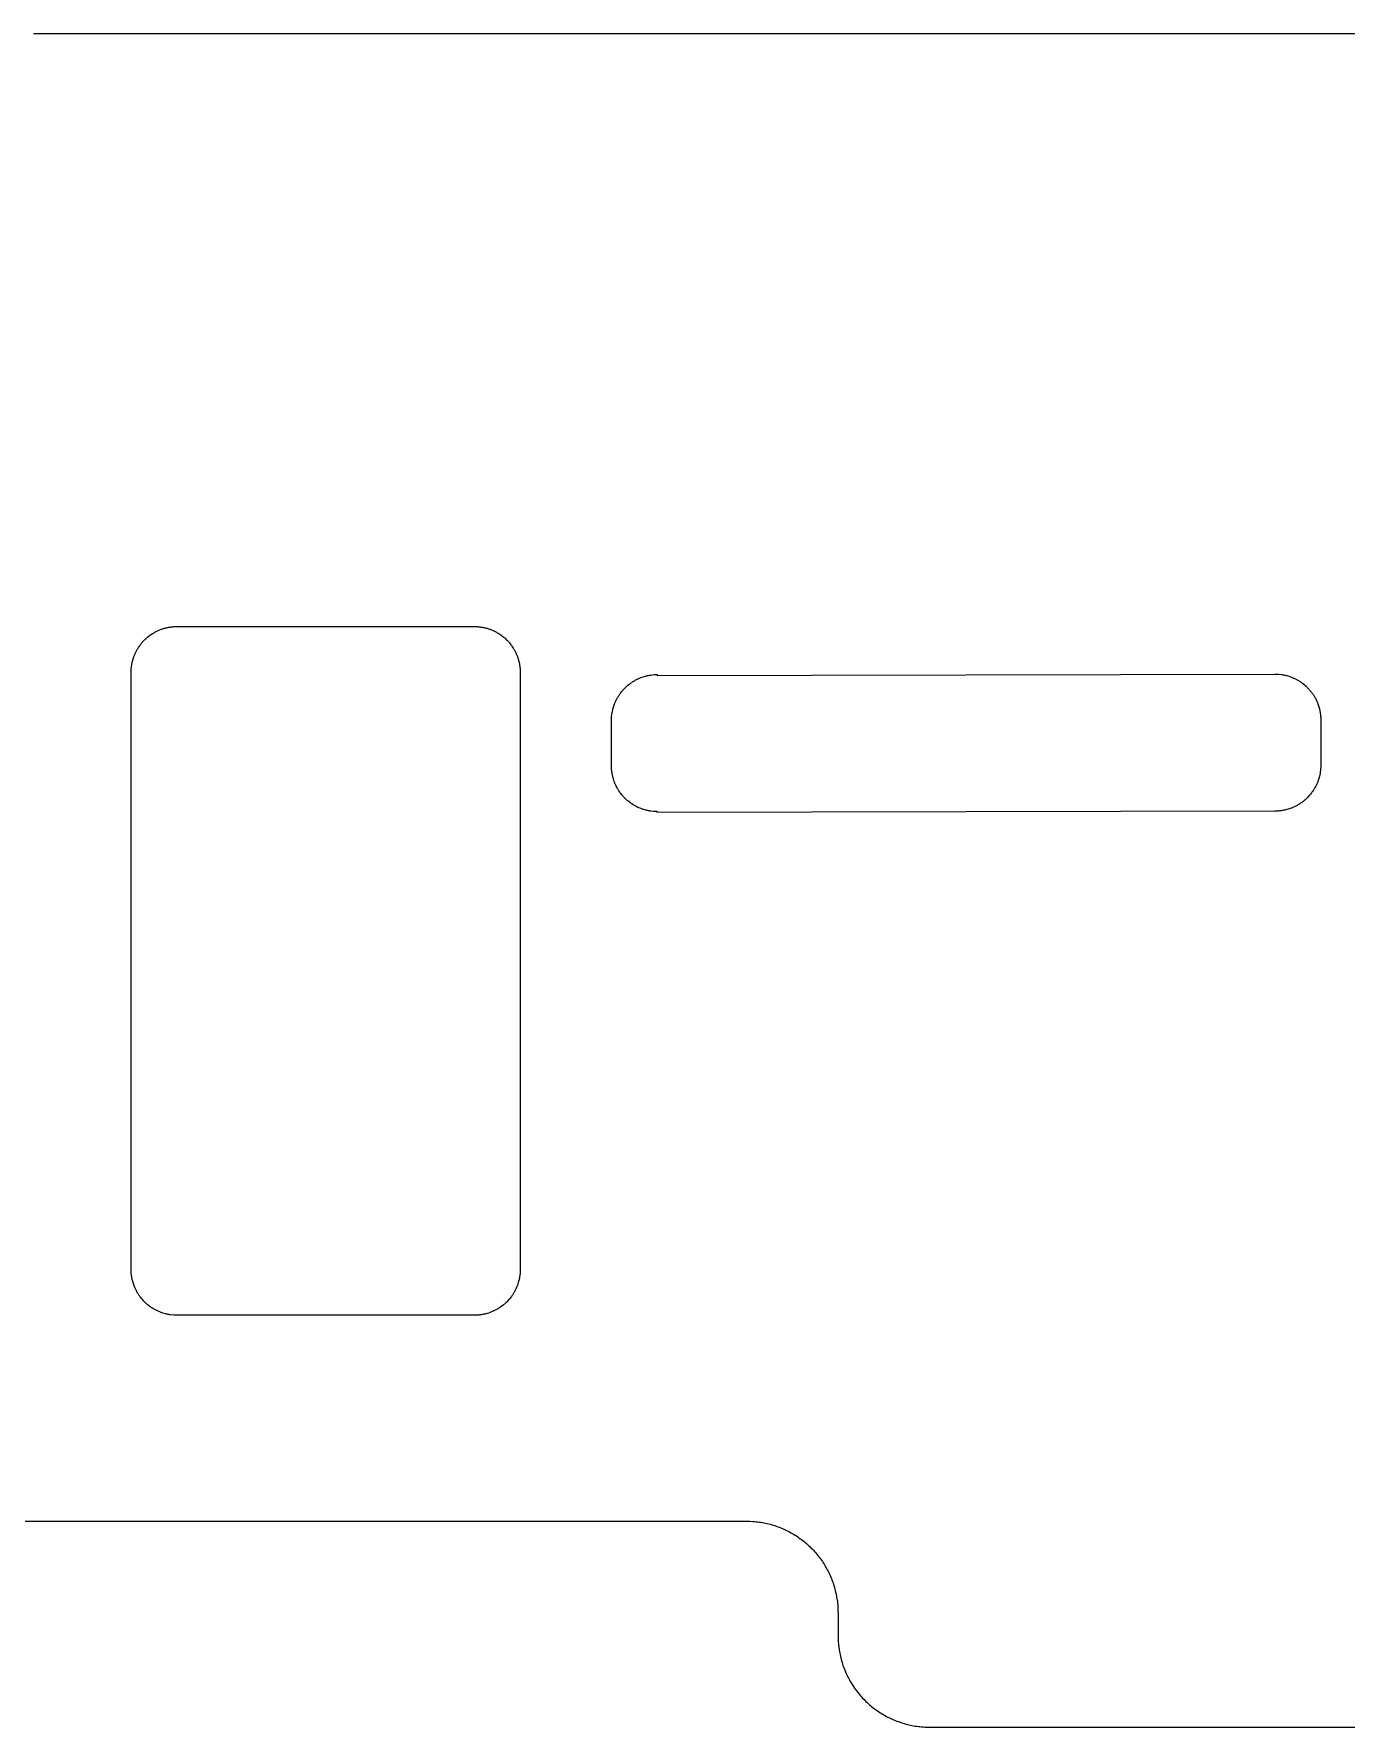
# Model space of a CAD drawing. Header units: metres. Extents: x -5 to 106, y 0 to 37.
# Drawn here: x 50.37 to 79.06, y 0 to 37 of the extents above; entities that cross this region are included whole.
import ezdxf

# ---------------------------------------------------------------- set-up
doc = ezdxf.new("R2010")
doc.units = ezdxf.units.M

msp = doc.modelspace()

# ---------------------------------------------------------------- linework, layer by layer
for p, q in [((50.3828, 37), (50.3652, 36.999)), ((104.968, 37), (50.3828, 37)), ((52.7227, 23.6787), (52.7344, 23.6924)), ((52.7344, 23.6924), (52.7451, 23.7051)), ((52.7451, 23.7051), (52.7568, 23.7188)), ((52.7568, 23.7188), (52.7803, 23.7441)), ((52.7803, 23.7441), (52.793, 23.7559)), ((52.793, 23.7559), (52.8057, 23.7686)), ((52.8057, 23.7686), (52.8438, 23.8037)), ((52.8438, 23.8037), (52.8574, 23.8154)), ((52.8574, 23.8154), (52.9121, 23.8584)), ((52.9121, 23.8584), (52.9268, 23.8682)), ((52.9268, 23.8682), (52.9404, 23.8779)), ((52.9404, 23.8779), (52.9697, 23.8975)), ((52.9697, 23.8975), (52.9854, 23.9062)), ((52.9854, 23.9062), (53, 23.915)), ((53, 23.915), (53.0156, 23.9238)), ((53.0156, 23.9238), (53.0303, 23.9326)), ((53.0303, 23.9326), (53.0615, 23.9482)), ((53.0615, 23.9482), (53.0771, 23.9551)), ((53.0771, 23.9551), (53.0938, 23.9629)), ((53.0938, 23.9629), (53.125, 23.9766)), ((53.125, 23.9766), (53.1416, 23.9824)), ((53.1416, 23.9824), (53.1582, 23.9893)), ((53.1582, 23.9893), (53.1748, 23.9951)), ((53.1748, 23.9951), (53.1914, 24)), ((53.1914, 24), (53.208, 24.0059)), ((53.208, 24.0059), (53.2246, 24.0107)), ((53.2246, 24.0107), (53.2412, 24.0146)), ((53.2412, 24.0146), (53.2578, 24.0195)), ((53.2578, 24.0195), (53.2754, 24.0234)), ((53.2754, 24.0234), (53.292, 24.0273)), ((53.292, 24.0273), (53.3096, 24.0312)), ((53.3096, 24.0312), (53.3262, 24.0342)), ((53.3262, 24.0342), (53.3438, 24.0371)), ((53.3438, 24.0371), (53.3604, 24.0391)), ((53.3604, 24.0391), (53.3779, 24.042)), ((53.3779, 24.042), (53.3955, 24.0439)), ((53.3955, 24.0439), (53.4131, 24.0449)), ((53.4131, 24.0449), (53.4307, 24.0469)), ((53.4307, 24.0469), (53.4473, 24.0479)), ((53.4473, 24.0479), (53.4648, 24.0488)), ((53.4648, 24.0488), (60.0381, 24.0488)), ((60.0381, 24.0488), (60.0732, 24.0469)), ((60.0732, 24.0469), (60.0908, 24.0449)), ((60.0908, 24.0449), (60.1074, 24.0439)), ((60.1074, 24.0439), (60.125, 24.042)), ((60.125, 24.042), (60.1426, 24.0391)), ((60.1426, 24.0391), (60.1602, 24.0371)), ((60.1602, 24.0371), (60.1768, 24.0342)), ((60.1768, 24.0342), (60.1943, 24.0312)), ((60.1943, 24.0312), (60.2109, 24.0273)), ((60.2109, 24.0273), (60.2285, 24.0234)), ((60.2285, 24.0234), (60.2451, 24.0195)), ((60.2451, 24.0195), (60.2617, 24.0146)), ((60.2617, 24.0146), (60.2793, 24.0107)), ((60.2793, 24.0107), (60.2959, 24.0059)), ((60.2959, 24.0059), (60.3125, 24)), ((60.3125, 24), (60.3291, 23.9951)), ((60.3291, 23.9951), (60.3457, 23.9893)), ((60.3457, 23.9893), (60.3613, 23.9824)), ((60.3613, 23.9824), (60.3779, 23.9766)), ((60.3779, 23.9766), (60.3945, 23.9697)), ((60.3945, 23.9697), (60.4102, 23.9629)), ((60.4102, 23.9629), (60.4258, 23.9551)), ((60.4258, 23.9551), (60.4414, 23.9482)), ((60.4414, 23.9482), (60.4727, 23.9326)), ((60.4727, 23.9326), (60.4883, 23.9238)), ((60.4883, 23.9238), (60.5029, 23.915)), ((60.5029, 23.915), (60.5186, 23.9062)), ((60.5186, 23.9062), (60.5332, 23.8975)), ((60.5332, 23.8975), (60.5771, 23.8682)), ((60.5771, 23.8682), (60.5908, 23.8584)), ((60.5908, 23.8584), (60.6055, 23.8477)), ((60.6055, 23.8477), (60.6465, 23.8154)), ((60.6465, 23.8154), (60.6592, 23.8037)), ((60.6592, 23.8037), (60.6729, 23.792)), ((60.6729, 23.792), (60.6982, 23.7686)), ((60.6982, 23.7686), (60.7227, 23.7441)), ((60.7227, 23.7441), (60.7461, 23.7188)), ((60.7461, 23.7188), (60.7578, 23.7051)), ((60.7578, 23.7051), (60.7695, 23.6924)), ((60.7695, 23.6924), (60.8018, 23.6514)), ((52.5342, 23.3076), (52.5391, 23.3252)), ((52.5391, 23.3252), (52.5488, 23.3584)), ((52.5488, 23.3584), (52.5605, 23.3916)), ((52.5605, 23.3916), (52.5664, 23.4072)), ((52.5664, 23.4072), (52.5732, 23.4238)), ((52.5732, 23.4238), (52.5791, 23.4395)), ((52.5791, 23.4395), (52.5869, 23.4561)), ((52.5869, 23.4561), (52.5938, 23.4717)), ((52.5938, 23.4717), (52.625, 23.5342)), ((52.625, 23.5342), (52.6338, 23.5488)), ((52.6338, 23.5488), (52.6426, 23.5645)), ((52.6426, 23.5645), (52.6523, 23.5791)), ((52.6523, 23.5791), (52.6611, 23.5938)), ((52.6611, 23.5938), (52.6807, 23.623)), ((52.6807, 23.623), (52.6914, 23.6367)), ((52.6914, 23.6367), (52.7012, 23.6514)), ((52.7012, 23.6514), (52.7227, 23.6787)), ((60.8018, 23.6514), (60.8125, 23.6367)), ((60.8125, 23.6367), (60.8223, 23.623)), ((60.8223, 23.623), (60.8516, 23.5791)), ((60.8516, 23.5791), (60.8604, 23.5645)), ((60.8604, 23.5645), (60.8691, 23.5488)), ((60.8691, 23.5488), (60.8779, 23.5342)), ((60.8779, 23.5342), (60.8867, 23.5186)), ((60.8867, 23.5186), (60.9023, 23.4873)), ((60.9023, 23.4873), (60.9092, 23.4717)), ((60.9092, 23.4717), (60.917, 23.4561)), ((60.917, 23.4561), (60.9238, 23.4395)), ((60.9238, 23.4395), (60.9307, 23.4238)), ((60.9307, 23.4238), (60.9365, 23.4072)), ((60.9365, 23.4072), (60.9434, 23.3916)), ((60.9434, 23.3916), (60.9492, 23.375)), ((60.9492, 23.375), (60.9541, 23.3584)), ((60.9541, 23.3584), (60.96, 23.3418)), ((60.96, 23.3418), (60.9648, 23.3252)), ((60.9648, 23.3252), (60.9697, 23.3076)), ((52.5, 23.0664), (52.501, 23.084)), ((52.5, 9.98242), (52.5, 23.0664)), ((52.501, 23.1016), (52.502, 23.1191)), ((52.501, 23.084), (52.501, 23.1016)), ((52.502, 23.1191), (52.5039, 23.1367)), ((52.5039, 23.1367), (52.5059, 23.1533)), ((52.5059, 23.1533), (52.5098, 23.1885)), ((52.5098, 23.1885), (52.5127, 23.2061)), ((52.5127, 23.2061), (52.5156, 23.2227)), ((52.5156, 23.2227), (52.5186, 23.2402)), ((52.5186, 23.2402), (52.5215, 23.2568)), ((52.5215, 23.2568), (52.5254, 23.2744)), ((52.5254, 23.2744), (52.5293, 23.291)), ((52.5293, 23.291), (52.5342, 23.3076)), ((60.9697, 23.3076), (60.9775, 23.2744)), ((60.9775, 23.2744), (60.9814, 23.2568)), ((60.9814, 23.2568), (60.9854, 23.2402)), ((60.9854, 23.2402), (60.9883, 23.2227)), ((60.9883, 23.2227), (60.9912, 23.2061)), ((60.9912, 23.2061), (60.9932, 23.1885)), ((60.9932, 23.1885), (60.9961, 23.1709)), ((60.9961, 23.1709), (60.998, 23.1533)), ((60.998, 23.1533), (61, 23.1367)), ((61, 23.1367), (61.0029, 23.084)), ((61.0029, 23.084), (61.0029, 9.96484)), ((63.6416, 22.9336), (63.6914, 22.9512)), ((63.6914, 22.9512), (63.7578, 22.9707)), ((63.7578, 22.9707), (63.7754, 22.9746)), ((63.7754, 22.9746), (63.792, 22.9785)), ((63.792, 22.9785), (63.8096, 22.9814)), ((63.8096, 22.9814), (63.8262, 22.9844)), ((63.8262, 22.9844), (63.8438, 22.9873)), ((63.8438, 22.9873), (63.8604, 22.9902)), ((63.8604, 22.9902), (63.9307, 22.998)), ((63.9307, 22.998), (63.9473, 22.999)), ((63.9473, 22.999), (63.9648, 22.999)), ((63.9648, 22.999), (63.9824, 23)), ((63.9824, 23), (64, 23)), ((64, 22.9805), (77.5, 23.0117)), ((64, 23), (64, 22.9805)), ((77.5, 23.0117), (77.5176, 23.0117)), ((77.5176, 23.0117), (77.5527, 23.0098)), ((77.5527, 23.0098), (77.5693, 23.0088)), ((77.5693, 23.0088), (77.5869, 23.0078)), ((77.5869, 23.0078), (77.6396, 23.002)), ((77.6396, 23.002), (77.6562, 22.999)), ((77.6562, 22.999), (77.6738, 22.9961)), ((77.6738, 22.9961), (77.6904, 22.9932)), ((77.6904, 22.9932), (77.708, 22.9902)), ((77.708, 22.9902), (77.7246, 22.9863)), ((77.7246, 22.9863), (77.7422, 22.9814)), ((77.7422, 22.9814), (77.7588, 22.9775)), ((77.7588, 22.9775), (77.8086, 22.9629)), ((77.8086, 22.9629), (77.8584, 22.9453)), ((77.8584, 22.9453), (77.875, 22.9385)), ((63.1709, 22.5596), (63.1807, 22.5732)), ((63.1807, 22.5732), (63.1914, 22.5879)), ((63.1914, 22.5879), (63.2012, 22.6016)), ((63.2012, 22.6016), (63.2227, 22.6289)), ((63.2227, 22.6289), (63.2344, 22.6426)), ((63.2344, 22.6426), (63.2451, 22.6562)), ((63.2451, 22.6562), (63.2803, 22.6943)), ((63.2803, 22.6943), (63.3057, 22.7197)), ((63.3057, 22.7197), (63.3438, 22.7549)), ((63.3438, 22.7549), (63.3574, 22.7656)), ((63.3574, 22.7656), (63.3711, 22.7773)), ((63.3711, 22.7773), (63.3984, 22.7988)), ((63.3984, 22.7988), (63.4121, 22.8086)), ((63.4121, 22.8086), (63.4268, 22.8193)), ((63.4268, 22.8193), (63.4404, 22.8291)), ((63.4404, 22.8291), (63.4551, 22.8389)), ((63.4551, 22.8389), (63.4697, 22.8477)), ((63.4697, 22.8477), (63.4854, 22.8574)), ((63.4854, 22.8574), (63.5, 22.8662)), ((63.5, 22.8662), (63.5156, 22.875)), ((63.5156, 22.875), (63.5303, 22.8828)), ((63.5303, 22.8828), (63.5771, 22.9062)), ((63.5771, 22.9062), (63.5938, 22.9131)), ((63.5938, 22.9131), (63.6094, 22.9209)), ((63.6094, 22.9209), (63.625, 22.9268)), ((63.625, 22.9268), (63.6416, 22.9336)), ((77.875, 22.9385), (77.9062, 22.9248)), ((77.9062, 22.9248), (77.9229, 22.918)), ((77.9229, 22.918), (77.9697, 22.8945)), ((77.9697, 22.8945), (77.9844, 22.8857)), ((77.9844, 22.8857), (78, 22.8779)), ((78, 22.8779), (78.0146, 22.8691)), ((78.0146, 22.8691), (78.0303, 22.8594)), ((78.0303, 22.8594), (78.0449, 22.8506)), ((78.0449, 22.8506), (78.0596, 22.8408)), ((78.0596, 22.8408), (78.0732, 22.8311)), ((78.0732, 22.8311), (78.0879, 22.8203)), ((78.0879, 22.8203), (78.1016, 22.8105)), ((78.1016, 22.8105), (78.1289, 22.7891)), ((78.1289, 22.7891), (78.1426, 22.7773)), ((78.1426, 22.7773), (78.1562, 22.7666)), ((78.1562, 22.7666), (78.1816, 22.7432)), ((78.1816, 22.7432), (78.1943, 22.7305)), ((78.1943, 22.7305), (78.207, 22.7188)), ((78.207, 22.7188), (78.2197, 22.7061)), ((78.2197, 22.7061), (78.2549, 22.668)), ((78.2549, 22.668), (78.2656, 22.6543)), ((78.2656, 22.6543), (78.2773, 22.6406)), ((78.2773, 22.6406), (78.2988, 22.6133)), ((78.2988, 22.6133), (78.3086, 22.5996)), ((78.3086, 22.5996), (78.3193, 22.585)), ((78.3193, 22.585), (78.3291, 22.5713)), ((78.3291, 22.5713), (78.3389, 22.5566)), ((63.0186, 22.1904), (63.0215, 22.208)), ((63.0215, 22.208), (63.0254, 22.2246)), ((63.0254, 22.2246), (63.0293, 22.2422)), ((63.0293, 22.2422), (63.0488, 22.3086)), ((63.0488, 22.3086), (63.0664, 22.3584)), ((63.0664, 22.3584), (63.0732, 22.375)), ((63.0732, 22.375), (63.0791, 22.3906)), ((63.0791, 22.3906), (63.0869, 22.4062)), ((63.0869, 22.4062), (63.0938, 22.4229)), ((63.0938, 22.4229), (63.1172, 22.4697)), ((63.1172, 22.4697), (63.125, 22.4844)), ((63.125, 22.4844), (63.1338, 22.5)), ((63.1338, 22.5), (63.1426, 22.5146)), ((63.1426, 22.5146), (63.1523, 22.5303)), ((63.1523, 22.5303), (63.1611, 22.5449)), ((63.1611, 22.5449), (63.1709, 22.5596)), ((78.3389, 22.5566), (78.3477, 22.542)), ((78.3477, 22.542), (78.3574, 22.5264)), ((78.3574, 22.5264), (78.3662, 22.5117)), ((78.3662, 22.5117), (78.375, 22.4961)), ((78.375, 22.4961), (78.3828, 22.4814)), ((78.3828, 22.4814), (78.4062, 22.4346)), ((78.4062, 22.4346), (78.4131, 22.418)), ((78.4131, 22.418), (78.4209, 22.4023)), ((78.4209, 22.4023), (78.4268, 22.3857)), ((78.4268, 22.3857), (78.4336, 22.3701)), ((78.4336, 22.3701), (78.4512, 22.3203)), ((78.4512, 22.3203), (78.4707, 22.2539)), ((78.4707, 22.2539), (78.4746, 22.2363)), ((78.4746, 22.2363), (78.4785, 22.2197)), ((78.4785, 22.2197), (78.4814, 22.2021)), ((78.4814, 22.2021), (78.4844, 22.1855)), ((63, 22.0176), (63.001, 22.0352)), ((63, 20.9873), (63, 22.0176)), ((63.001, 22.0527), (63.002, 22.0693)), ((63.001, 22.0352), (63.001, 22.0527)), ((63.002, 22.0693), (63.0098, 22.1396)), ((63.0098, 22.1396), (63.0127, 22.1562)), ((63.0127, 22.1562), (63.0156, 22.1738)), ((63.0156, 22.1738), (63.0186, 22.1904)), ((78.4844, 22.1855), (78.4902, 22.1504)), ((78.4902, 22.1504), (78.4922, 22.1338)), ((78.4922, 22.1338), (78.498, 22.0811)), ((78.498, 22.0811), (78.499, 22.0635)), ((78.499, 22.0635), (78.499, 22.0469)), ((78.499, 22.0469), (78.5, 22.0293)), ((78.5, 22.0293), (78.5, 20.999)), ((63.001, 20.9697), (63, 20.9873)), ((63.001, 20.9521), (63.001, 20.9697)), ((63.002, 20.9346), (63.001, 20.9521)), ((63.0059, 20.8994), (63.002, 20.9346)), ((63.0078, 20.8828), (63.0059, 20.8994)), ((63.0098, 20.8652), (63.0078, 20.8828)), ((63.0127, 20.8477), (63.0098, 20.8652)), ((63.0156, 20.8311), (63.0127, 20.8477)), ((63.0186, 20.8135), (63.0156, 20.8311)), ((63.0215, 20.7969), (63.0186, 20.8135)), ((63.0254, 20.7793), (63.0215, 20.7969)), ((63.0293, 20.7627), (63.0254, 20.7793)), ((63.0342, 20.7451), (63.0293, 20.7627)), ((63.0488, 20.6953), (63.0342, 20.7451)), ((78.4658, 20.7568), (78.4512, 20.707)), ((78.4707, 20.7744), (78.4658, 20.7568)), ((78.4785, 20.8076), (78.4707, 20.7744)), ((78.4844, 20.8428), (78.4785, 20.8076)), ((78.4873, 20.8594), (78.4844, 20.8428)), ((78.4902, 20.877), (78.4873, 20.8594)), ((78.4922, 20.8945), (78.4902, 20.877)), ((78.4941, 20.9111), (78.4922, 20.8945)), ((78.498, 20.9463), (78.4941, 20.9111)), ((78.499, 20.9639), (78.498, 20.9463)), ((78.5, 20.999), (78.499, 20.9814)), ((78.499, 20.9814), (78.499, 20.9639)), ((63.0605, 20.6621), (63.0488, 20.6953)), ((63.0664, 20.6465), (63.0605, 20.6621)), ((63.0732, 20.6299), (63.0664, 20.6465)), ((63.0791, 20.6133), (63.0732, 20.6299)), ((63.0869, 20.5977), (63.0791, 20.6133)), ((63.0938, 20.582), (63.0869, 20.5977)), ((63.125, 20.5195), (63.0938, 20.582)), ((63.1338, 20.5049), (63.125, 20.5195)), ((63.1426, 20.4893), (63.1338, 20.5049)), ((63.1523, 20.4746), (63.1426, 20.4893)), ((63.1611, 20.46), (63.1523, 20.4746)), ((63.1807, 20.4307), (63.1611, 20.46)), ((63.1914, 20.417), (63.1807, 20.4307)), ((63.2012, 20.4023), (63.1914, 20.417)), ((63.2227, 20.375), (63.2012, 20.4023)), ((63.2344, 20.3613), (63.2227, 20.375)), ((63.2451, 20.3486), (63.2344, 20.3613)), ((78.2549, 20.3604), (78.2432, 20.3467)), ((78.2656, 20.373), (78.2549, 20.3604)), ((78.2773, 20.3867), (78.2656, 20.373)), ((78.2988, 20.4141), (78.2773, 20.3867)), ((78.3086, 20.4277), (78.2988, 20.4141)), ((78.3193, 20.4424), (78.3086, 20.4277)), ((78.3389, 20.4717), (78.3193, 20.4424)), ((78.3477, 20.4863), (78.3389, 20.4717)), ((78.3574, 20.501), (78.3477, 20.4863)), ((78.3662, 20.5156), (78.3574, 20.501)), ((78.375, 20.5312), (78.3662, 20.5156)), ((78.3906, 20.5625), (78.375, 20.5312)), ((78.3984, 20.5771), (78.3906, 20.5625)), ((78.4062, 20.5938), (78.3984, 20.5771)), ((78.4131, 20.6094), (78.4062, 20.5938)), ((78.4209, 20.625), (78.4131, 20.6094)), ((78.4268, 20.6416), (78.4209, 20.625)), ((78.4336, 20.6572), (78.4268, 20.6416)), ((78.4512, 20.707), (78.4336, 20.6572)), ((63.2568, 20.335), (63.2451, 20.3486)), ((63.2803, 20.3096), (63.2568, 20.335)), ((63.293, 20.2969), (63.2803, 20.3096)), ((63.3438, 20.25), (63.293, 20.2969)), ((63.3574, 20.2383), (63.3438, 20.25)), ((63.4121, 20.1953), (63.3574, 20.2383)), ((63.4268, 20.1855), (63.4121, 20.1953)), ((63.4404, 20.1758), (63.4268, 20.1855)), ((63.4697, 20.1562), (63.4404, 20.1758)), ((63.4854, 20.1475), (63.4697, 20.1562)), ((63.5, 20.1387), (63.4854, 20.1475)), ((63.5156, 20.1299), (63.5, 20.1387)), ((63.5303, 20.1211), (63.5156, 20.1299)), ((63.5771, 20.0977), (63.5303, 20.1211)), ((63.5938, 20.0908), (63.5771, 20.0977)), ((63.625, 20.0771), (63.5938, 20.0908)), ((63.6416, 20.0713), (63.625, 20.0771)), ((63.6582, 20.0645), (63.6416, 20.0713)), ((63.6748, 20.0586), (63.6582, 20.0645)), ((63.6914, 20.0537), (63.6748, 20.0586)), ((63.708, 20.0479), (63.6914, 20.0537)), ((63.7412, 20.0381), (63.708, 20.0479)), ((63.7578, 20.0342), (63.7412, 20.0381)), ((63.7754, 20.0303), (63.7578, 20.0342)), ((63.792, 20.0264), (63.7754, 20.0303)), ((63.8096, 20.0225), (63.792, 20.0264)), ((63.8262, 20.0195), (63.8096, 20.0225)), ((63.8438, 20.0166), (63.8262, 20.0195)), ((63.8604, 20.0137), (63.8438, 20.0166)), ((63.9131, 20.0078), (63.8604, 20.0137)), ((63.9307, 20.0068), (63.9131, 20.0078)), ((63.9473, 20.0059), (63.9307, 20.0068)), ((63.9648, 20.0049), (63.9473, 20.0059)), ((64, 20.0049), (63.9648, 20.0049)), ((77.5, 20.0156), (64, 19.9844)), ((64, 19.9844), (64, 20.0049)), ((77.5176, 20.0166), (77.5, 20.0156)), ((77.5352, 20.0166), (77.5176, 20.0166)), ((77.5527, 20.0176), (77.5352, 20.0166)), ((77.5693, 20.0186), (77.5527, 20.0176)), ((77.5869, 20.0195), (77.5693, 20.0186)), ((77.6396, 20.0254), (77.5869, 20.0195)), ((77.6562, 20.0283), (77.6396, 20.0254)), ((77.6738, 20.0312), (77.6562, 20.0283)), ((77.6904, 20.0342), (77.6738, 20.0312)), ((77.708, 20.0381), (77.6904, 20.0342)), ((77.7246, 20.042), (77.708, 20.0381)), ((77.7422, 20.0459), (77.7246, 20.042)), ((77.7588, 20.0498), (77.7422, 20.0459)), ((77.792, 20.0596), (77.7588, 20.0498)), ((77.8086, 20.0654), (77.792, 20.0596)), ((77.8252, 20.0703), (77.8086, 20.0654)), ((77.8584, 20.082), (77.8252, 20.0703)), ((77.875, 20.0889), (77.8584, 20.082)), ((77.9062, 20.1025), (77.875, 20.0889)), ((77.9229, 20.1094), (77.9062, 20.1025)), ((77.9697, 20.1328), (77.9229, 20.1094)), ((77.9844, 20.1416), (77.9697, 20.1328)), ((78, 20.1504), (77.9844, 20.1416)), ((78.0146, 20.1592), (78, 20.1504)), ((78.0303, 20.168), (78.0146, 20.1592)), ((78.0449, 20.1777), (78.0303, 20.168)), ((78.0596, 20.1865), (78.0449, 20.1777)), ((78.0732, 20.1973), (78.0596, 20.1865)), ((78.0879, 20.207), (78.0732, 20.1973)), ((78.1016, 20.2178), (78.0879, 20.207)), ((78.1152, 20.2275), (78.1016, 20.2178)), ((78.1289, 20.2393), (78.1152, 20.2275)), ((78.1426, 20.25), (78.1289, 20.2393)), ((78.1562, 20.2617), (78.1426, 20.25)), ((78.1689, 20.2725), (78.1562, 20.2617)), ((78.1816, 20.2842), (78.1689, 20.2725)), ((78.1943, 20.2969), (78.1816, 20.2842)), ((78.207, 20.3086), (78.1943, 20.2969)), ((78.2197, 20.3213), (78.207, 20.3086)), ((78.2432, 20.3467), (78.2197, 20.3213)), ((52.501, 9.96484), (52.5, 9.98242)), ((52.501, 9.94727), (52.501, 9.96484)), ((52.502, 9.93066), (52.501, 9.94727)), ((52.5098, 9.86035), (52.502, 9.93066)), ((52.5127, 9.84375), (52.5098, 9.86035)), ((52.5156, 9.82617), (52.5127, 9.84375)), ((52.5186, 9.80957), (52.5156, 9.82617)), ((52.5215, 9.79199), (52.5186, 9.80957)), ((52.5254, 9.77539), (52.5215, 9.79199)), ((52.5293, 9.75781), (52.5254, 9.77539)), ((52.5488, 9.69141), (52.5293, 9.75781)), ((52.5664, 9.6416), (52.5488, 9.69141)), ((52.5732, 9.625), (52.5664, 9.6416)), ((52.5791, 9.60938), (52.5732, 9.625)), ((60.9307, 9.625), (60.917, 9.59375)), ((60.9365, 9.6416), (60.9307, 9.625)), ((60.9434, 9.6582), (60.9365, 9.6416)), ((60.9492, 9.6748), (60.9434, 9.6582)), ((60.9541, 9.69141), (60.9492, 9.6748)), ((60.96, 9.70801), (60.9541, 9.69141)), ((60.9697, 9.74121), (60.96, 9.70801)), ((60.9736, 9.75781), (60.9697, 9.74121)), ((60.9775, 9.77539), (60.9736, 9.75781)), ((60.9814, 9.79199), (60.9775, 9.77539)), ((60.9854, 9.80957), (60.9814, 9.79199)), ((60.9883, 9.82617), (60.9854, 9.80957)), ((60.9912, 9.84375), (60.9883, 9.82617)), ((60.9932, 9.86035), (60.9912, 9.84375)), ((60.9961, 9.87793), (60.9932, 9.86035)), ((61, 9.91309), (60.9961, 9.87793)), ((61.001, 9.93066), (61, 9.91309)), ((61.002, 9.94727), (61.001, 9.93066)), ((61.0029, 9.96484), (61.002, 9.94727)), ((52.5869, 9.59375), (52.5791, 9.60938)), ((52.5938, 9.57715), (52.5869, 9.59375)), ((52.6172, 9.53027), (52.5938, 9.57715)), ((52.625, 9.51562), (52.6172, 9.53027)), ((52.6338, 9.5), (52.625, 9.51562)), ((52.6426, 9.48535), (52.6338, 9.5)), ((52.6523, 9.46973), (52.6426, 9.48535)), ((52.6611, 9.45508), (52.6523, 9.46973)), ((52.6709, 9.44043), (52.6611, 9.45508)), ((52.6807, 9.42676), (52.6709, 9.44043)), ((52.6914, 9.41211), (52.6807, 9.42676)), ((52.7012, 9.39844), (52.6914, 9.41211)), ((52.7227, 9.37109), (52.7012, 9.39844)), ((52.7344, 9.35742), (52.7227, 9.37109)), ((52.7451, 9.34375), (52.7344, 9.35742)), ((52.7803, 9.30566), (52.7451, 9.34375)), ((52.8057, 9.28027), (52.7803, 9.30566)), ((52.8438, 9.24512), (52.8057, 9.28027)), ((60.6729, 9.25684), (60.6592, 9.24512)), ((60.6982, 9.28027), (60.6729, 9.25684)), ((60.7109, 9.29297), (60.6982, 9.28027)), ((60.7578, 9.34375), (60.7109, 9.29297)), ((60.7695, 9.35742), (60.7578, 9.34375)), ((60.8125, 9.41211), (60.7695, 9.35742)), ((60.8223, 9.42676), (60.8125, 9.41211)), ((60.832, 9.44043), (60.8223, 9.42676)), ((60.8516, 9.46973), (60.832, 9.44043)), ((60.8604, 9.48535), (60.8516, 9.46973)), ((60.8691, 9.5), (60.8604, 9.48535)), ((60.8779, 9.51562), (60.8691, 9.5)), ((60.8867, 9.53027), (60.8779, 9.51562)), ((60.9023, 9.56152), (60.8867, 9.53027)), ((60.9092, 9.57715), (60.9023, 9.56152)), ((60.917, 9.59375), (60.9092, 9.57715)), ((52.8574, 9.23438), (52.8438, 9.24512)), ((52.8711, 9.22266), (52.8574, 9.23438)), ((52.8984, 9.20117), (52.8711, 9.22266)), ((52.9121, 9.19141), (52.8984, 9.20117)), ((52.9268, 9.18066), (52.9121, 9.19141)), ((52.9404, 9.1709), (52.9268, 9.18066)), ((52.9551, 9.16113), (52.9404, 9.1709)), ((52.9697, 9.15234), (52.9551, 9.16113)), ((52.9854, 9.14258), (52.9697, 9.15234)), ((53, 9.13379), (52.9854, 9.14258)), ((53.0156, 9.125), (53, 9.13379)), ((53.0303, 9.11719), (53.0156, 9.125)), ((53.0771, 9.09375), (53.0303, 9.11719)), ((53.0938, 9.08691), (53.0771, 9.09375)), ((53.1094, 9.0791), (53.0938, 9.08691)), ((53.125, 9.07324), (53.1094, 9.0791)), ((53.1416, 9.06641), (53.125, 9.07324)), ((53.1914, 9.04883), (53.1416, 9.06641)), ((53.2578, 9.0293), (53.1914, 9.04883)), ((53.2754, 9.02539), (53.2578, 9.0293)), ((53.292, 9.02148), (53.2754, 9.02539)), ((53.3096, 9.01855), (53.292, 9.02148)), ((53.3262, 9.01562), (53.3096, 9.01855)), ((53.3438, 9.0127), (53.3262, 9.01562)), ((53.3604, 9.00977), (53.3438, 9.0127)), ((53.4307, 9.00195), (53.3604, 9.00977)), ((53.4473, 9.00098), (53.4307, 9.00195)), ((53.4648, 9.00098), (53.4473, 9.00098)), ((53.4824, 9), (53.4648, 9.00098)), ((60.0205, 9), (53.4824, 9)), ((60.0381, 9.00098), (60.0205, 9)), ((60.0557, 9.00098), (60.0381, 9.00098)), ((60.0732, 9.00195), (60.0557, 9.00098)), ((60.0908, 9.00391), (60.0732, 9.00195)), ((60.1074, 9.00586), (60.0908, 9.00391)), ((60.1426, 9.00977), (60.1074, 9.00586)), ((60.1602, 9.0127), (60.1426, 9.00977)), ((60.1768, 9.01562), (60.1602, 9.0127)), ((60.1943, 9.01855), (60.1768, 9.01562)), ((60.2109, 9.02148), (60.1943, 9.01855)), ((60.2285, 9.02539), (60.2109, 9.02148)), ((60.2451, 9.0293), (60.2285, 9.02539)), ((60.2617, 9.03418), (60.2451, 9.0293)), ((60.2793, 9.03906), (60.2617, 9.03418)), ((60.3125, 9.04883), (60.2793, 9.03906)), ((60.3457, 9.06055), (60.3125, 9.04883)), ((60.3613, 9.06641), (60.3457, 9.06055)), ((60.3779, 9.07324), (60.3613, 9.06641)), ((60.3945, 9.0791), (60.3779, 9.07324)), ((60.4102, 9.08691), (60.3945, 9.0791)), ((60.4258, 9.09375), (60.4102, 9.08691)), ((60.4883, 9.125), (60.4258, 9.09375)), ((60.5029, 9.13379), (60.4883, 9.125)), ((60.5186, 9.14258), (60.5029, 9.13379)), ((60.5332, 9.15234), (60.5186, 9.14258)), ((60.5479, 9.16113), (60.5332, 9.15234)), ((60.5771, 9.18066), (60.5479, 9.16113)), ((60.5908, 9.19141), (60.5771, 9.18066)), ((60.6055, 9.20117), (60.5908, 9.19141)), ((60.6328, 9.22266), (60.6055, 9.20117)), ((60.6465, 9.23438), (60.6328, 9.22266)), ((60.6592, 9.24512), (60.6465, 9.23438)), ((19.9648, 4.5), (65.9854, 4.5)), ((65.9854, 4.5), (66.0195, 4.49902)), ((66.0195, 4.49902), (66.0898, 4.49512)), ((66.0898, 4.49512), (66.124, 4.49219)), ((66.124, 4.49219), (66.1592, 4.48926)), ((66.1592, 4.48926), (66.1934, 4.48535)), ((66.1934, 4.48535), (66.2285, 4.48047)), ((66.2285, 4.48047), (66.2627, 4.47559)), ((66.2627, 4.47559), (66.2969, 4.46973)), ((66.2969, 4.46973), (66.332, 4.46289)), ((66.332, 4.46289), (66.3662, 4.45605)), ((66.3662, 4.45605), (66.3994, 4.44922)), ((66.3994, 4.44922), (66.4678, 4.43164)), ((66.4678, 4.43164), (66.501, 4.42285)), ((66.501, 4.42285), (66.5352, 4.41309)), ((66.5352, 4.41309), (66.5684, 4.40234)), ((66.5684, 4.40234), (66.6016, 4.39062)), ((66.6016, 4.39062), (66.6338, 4.37891)), ((66.6338, 4.37891), (66.667, 4.36719)), ((66.667, 4.36719), (66.6992, 4.35449)), ((66.6992, 4.35449), (66.7637, 4.32715)), ((66.7637, 4.32715), (66.7949, 4.3125)), ((66.7949, 4.3125), (66.8271, 4.29785)), ((66.8271, 4.29785), (66.8584, 4.28223)), ((66.8584, 4.28223), (66.8887, 4.26562)), ((66.8887, 4.26562), (66.9199, 4.24902)), ((66.9199, 4.24902), (66.9502, 4.23242)), ((66.9502, 4.23242), (66.9805, 4.21387)), ((66.9805, 4.21387), (67.0098, 4.19629)), ((67.0098, 4.19629), (67.0391, 4.17773)), ((67.0391, 4.17773), (67.0684, 4.1582)), ((67.0684, 4.1582), (67.0967, 4.13867)), ((67.0967, 4.13867), (67.126, 4.11816)), ((67.126, 4.11816), (67.1533, 4.09766)), ((67.1533, 4.09766), (67.1816, 4.07617)), ((67.1816, 4.07617), (67.209, 4.05469)), ((67.209, 4.05469), (67.2617, 4.00977)), ((67.2617, 4.00977), (67.3145, 3.96289)), ((67.3145, 3.96289), (67.3389, 3.93848)), ((67.3389, 3.93848), (67.3643, 3.91406)), ((67.3643, 3.91406), (67.3887, 3.88965)), ((67.3887, 3.88965), (67.4131, 3.86426)), ((67.4131, 3.86426), (67.4365, 3.83789)), ((67.4365, 3.83789), (67.459, 3.8125)), ((67.459, 3.8125), (67.4824, 3.78516)), ((67.4824, 3.78516), (67.5039, 3.75879)), ((67.5039, 3.75879), (67.5264, 3.73145)), ((67.5264, 3.73145), (67.5469, 3.7041)), ((67.5469, 3.7041), (67.5684, 3.67578)), ((67.5684, 3.67578), (67.5879, 3.64746)), ((67.5879, 3.64746), (67.6084, 3.61816)), ((67.6084, 3.61816), (67.627, 3.58887)), ((67.627, 3.58887), (67.6465, 3.55957)), ((67.6465, 3.55957), (67.6641, 3.53027)), ((67.6641, 3.53027), (67.6992, 3.46973)), ((67.6992, 3.46973), (67.7158, 3.43848)), ((67.7158, 3.43848), (67.7324, 3.4082)), ((67.7324, 3.4082), (67.748, 3.37695)), ((67.748, 3.37695), (67.7627, 3.3457)), ((67.7627, 3.3457), (67.7773, 3.31348)), ((67.7773, 3.31348), (67.8047, 3.24902)), ((67.8047, 3.24902), (67.8174, 3.2168)), ((67.8174, 3.2168), (67.8291, 3.18359)), ((67.8291, 3.18359), (67.8408, 3.15137)), ((67.8408, 3.15137), (67.8525, 3.11816)), ((67.8525, 3.11816), (67.8721, 3.05176)), ((67.8721, 3.05176), (67.8818, 3.01758)), ((67.8818, 3.01758), (67.8906, 2.9834)), ((67.8906, 2.9834), (67.8984, 2.9502)), ((67.8984, 2.9502), (67.9062, 2.91602)), ((67.9062, 2.91602), (67.9199, 2.84766)), ((67.9199, 2.84766), (67.9258, 2.8125)), ((67.9258, 2.8125), (67.9355, 2.74414)), ((67.9355, 2.74414), (67.9395, 2.70898)), ((67.9395, 2.70898), (67.9424, 2.67383)), ((67.9424, 2.67383), (67.9453, 2.63965)), ((67.9453, 2.63965), (67.9492, 2.56934)), ((67.9492, 2.56934), (67.9492, 2.53516)), ((67.9492, 2.53516), (67.9502, 2.5)), ((67.9502, 2.5), (67.9502, 1.96484)), ((67.9502, 1.96484), (67.9512, 1.93066)), ((67.9512, 1.93066), (67.9551, 1.86035)), ((67.9551, 1.86035), (67.958, 1.82617)), ((67.958, 1.82617), (67.9609, 1.79102)), ((67.9609, 1.79102), (67.9648, 1.75586)), ((67.9648, 1.75586), (67.9746, 1.6875)), ((67.9746, 1.6875), (67.9805, 1.65234)), ((67.9805, 1.65234), (67.9863, 1.61816)), ((67.9863, 1.61816), (67.9941, 1.58398)), ((67.9941, 1.58398), (68.001, 1.5498)), ((68.001, 1.5498), (68.0098, 1.5166)), ((68.0098, 1.5166), (68.0273, 1.44824)), ((68.0273, 1.44824), (68.0371, 1.41504)), ((68.0371, 1.41504), (68.0586, 1.34863)), ((68.0586, 1.34863), (68.0703, 1.31641)), ((68.0703, 1.31641), (68.083, 1.2832)), ((68.083, 1.2832), (68.0957, 1.25098)), ((68.0957, 1.25098), (68.123, 1.18652)), ((68.123, 1.18652), (68.1377, 1.1543)), ((68.1377, 1.1543), (68.1523, 1.12305)), ((68.1523, 1.12305), (68.168, 1.0918)), ((68.168, 1.0918), (68.1846, 1.06152)), ((68.1846, 1.06152), (68.2012, 1.03027)), ((68.2012, 1.03027), (68.2178, 1)), ((68.2178, 1), (68.2354, 0.969727)), ((68.2354, 0.969727), (68.2725, 0.911133)), ((68.2725, 0.911133), (68.3115, 0.852539)), ((68.3115, 0.852539), (68.3525, 0.795898)), ((68.3525, 0.795898), (68.3955, 0.741211)), ((68.3955, 0.741211), (68.418, 0.714844)), ((68.418, 0.714844), (68.4404, 0.6875)), ((68.4404, 0.6875), (68.4639, 0.662109)), ((68.4639, 0.662109), (68.4873, 0.635742)), ((68.4873, 0.635742), (68.5117, 0.610352)), ((68.5117, 0.610352), (68.5605, 0.561523)), ((68.5605, 0.561523), (68.5859, 0.537109)), ((68.5859, 0.537109), (68.6113, 0.513672)), ((68.6113, 0.513672), (68.6377, 0.490234)), ((68.6377, 0.490234), (68.6641, 0.467773)), ((68.6641, 0.467773), (68.6914, 0.445312)), ((68.6914, 0.445312), (68.7461, 0.402344)), ((68.7461, 0.402344), (68.8027, 0.361328)), ((68.8027, 0.361328), (68.832, 0.341797)), ((68.832, 0.341797), (68.8604, 0.322266)), ((68.8604, 0.322266), (68.8906, 0.303711)), ((68.8906, 0.303711), (68.9199, 0.286133)), ((68.9199, 0.286133), (68.9502, 0.267578)), ((68.9502, 0.267578), (69.0107, 0.234375)), ((69.0107, 0.234375), (69.042, 0.217773)), ((69.042, 0.217773), (69.0732, 0.202148)), ((69.0732, 0.202148), (69.1045, 0.1875)), ((69.1045, 0.1875), (69.1367, 0.172852)), ((69.1367, 0.172852), (69.2012, 0.145508)), ((69.2012, 0.145508), (69.2334, 0.132812)), ((69.2334, 0.132812), (69.2656, 0.121094)), ((69.2656, 0.121094), (69.332, 0.097656)), ((69.332, 0.097656), (69.3652, 0.086914)), ((69.3652, 0.086914), (69.3984, 0.077148)), ((69.3984, 0.077148), (69.4326, 0.068359)), ((69.4326, 0.068359), (69.4658, 0.05957)), ((69.4658, 0.05957), (69.5, 0.050781)), ((69.5, 0.050781), (69.6025, 0.030273)), ((69.6025, 0.030273), (69.6367, 0.024414)), ((69.6367, 0.024414), (69.6719, 0.019531)), ((69.6719, 0.019531), (69.7061, 0.014648)), ((69.7061, 0.014648), (69.7412, 0.010742)), ((69.7412, 0.010742), (69.7754, 0.007812)), ((69.7754, 0.007812), (69.8105, 0.004883)), ((69.8105, 0.004883), (69.8457, 0.00293)), ((69.8457, 0.00293), (69.8799, 0.000977)), ((69.8799, 0.000977), (69.915, 0)), ((69.915, 0), (99.9678, 0))]:
    msp.add_line(p, q)

doc.saveas('drawing.dxf')
